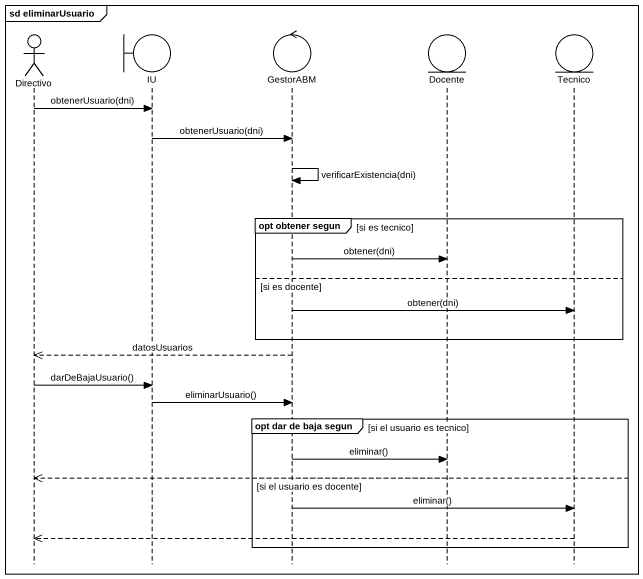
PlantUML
@startuml
mainframe sd eliminarUsuario
hide footbox
actor Directivo
boundary IU
control GestorABM
entity Docente
entity Tecnico

Directivo -> IU : obtenerUsuario(dni)
IU -> GestorABM : obtenerUsuario(dni)
GestorABM -> GestorABM : verificarExistencia(dni)
group opt obtener segun [si es tecnico]
  GestorABM -> Docente : obtener(dni)
else si es docente
  GestorABM -> Tecnico : obtener(dni)
end
GestorABM -->> Directivo : datosUsuarios
Directivo -> IU : darDeBajaUsuario()
IU -> GestorABM : eliminarUsuario()
group opt dar de baja segun [si el usuario es tecnico]
  GestorABM -> Docente : eliminar()
else si el usuario es docente
  Docente -->> Directivo
  GestorABM -> Tecnico : eliminar()
  Tecnico -->> Directivo
end
@enduml
